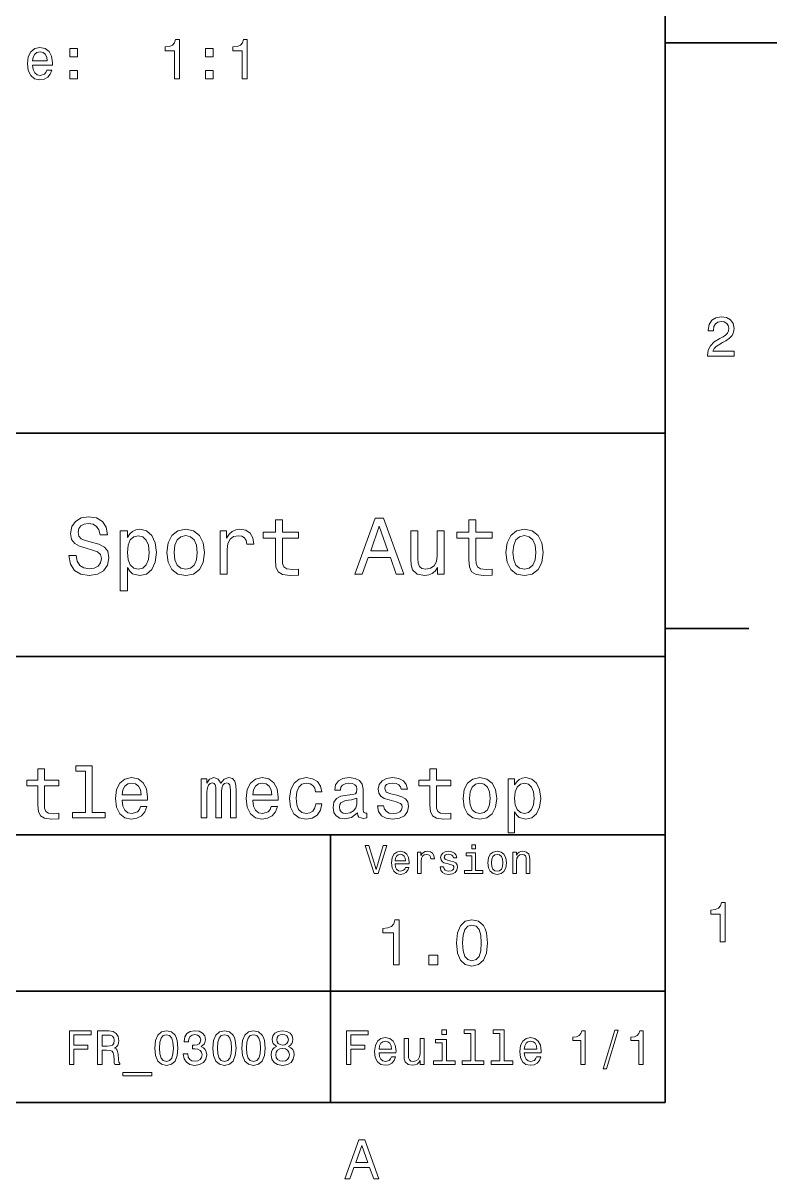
# Model space of a CAD drawing. Extents: x 0 to 297, y 0 to 210.
# Drawn here: x 229.4 to 297, y 3.2 to 106.8 of the extents above; entities that cross this region are included whole.
import ezdxf

# ---------------------------------------------------------------- set-up
doc = ezdxf.new("R2010")
doc.units = 0

msp = doc.modelspace()

# ---------------------------------------------------------------- linework, layer by layer
at = {"color": 7, "lineweight": 35}
for p, q in [((287, 10), (287, 200)), ((97, 70), (287, 70)), ((287, 70), (287, 10)), ((162, 50), (287, 50)), ((162, 34), (287, 34)), ((257, 10), (257, 34)), ((162, 20), (287, 20)), ((10, 10), (287, 10)), ((97, 10), (287, 10))]:
    msp.add_line(p, q, dxfattribs=at)
at = {"color": 7, "lineweight": 35, "ltscale": 0.25}
msp.add_line((287, 105), (297, 105), dxfattribs=at)
at = {"color": 7, "lineweight": 35, "ltscale": 0.1875}
msp.add_line((287, 52.5), (294.5, 52.5), dxfattribs=at)
at = {"color": 7, "lineweight": 13}
for points in [[(242.999481, 101.772079), (243.458405, 101.772079), (243.458405, 105.297295), (243.115479, 105.297295), (243.024689, 104.989662), (242.84314, 104.782883), (242.565765, 104.66185), (242.18248, 104.621506), (242.18248, 104.263435), (242.999481, 104.263435)], [(249.071518, 101.772079), (249.530457, 101.772079), (249.530457, 105.297295), (249.187515, 105.297295), (249.096741, 104.989662), (248.915176, 104.782883), (248.637802, 104.66185), (248.254517, 104.621506), (248.254517, 104.263435), (249.071518, 104.263435)], [(230.290543, 102.997581), (232.065765, 102.997581), (232.070801, 103.204353), (231.990112, 103.784325), (231.768204, 104.218048), (231.415176, 104.480293), (230.946167, 104.576111), (230.487228, 104.47525), (230.134201, 104.192825), (229.907257, 103.733894), (229.826569, 103.128708), (229.902222, 102.508392), (230.129166, 102.054497), (230.477142, 101.772079), (230.93103, 101.676262), (231.324402, 101.741821), (231.647171, 101.913292), (231.884201, 102.185623), (232.02037, 102.548737), (231.581604, 102.548737), (231.490829, 102.347008), (231.359711, 102.195709), (230.986511, 102.074677), (230.699036, 102.13015), (230.482178, 102.306664), (230.340973, 102.594124), (230.290543, 102.982452)], [(230.290543, 103.370781), (230.346024, 103.718765), (230.482178, 103.975967), (230.688965, 104.132309), (230.961288, 104.187782), (231.228577, 104.132309), (231.435349, 103.975967), (231.561432, 103.718765), (231.606827, 103.370781)], [(233.634201, 103.728851), (234.33017, 103.728851), (234.33017, 104.480293), (233.634201, 104.480293)], [(245.77829, 103.728851), (246.474258, 103.728851), (246.474258, 104.480293), (245.77829, 104.480293)], [(233.634201, 101.772079), (234.33017, 101.772079), (234.33017, 102.523521), (233.634201, 102.523521)], [(245.77829, 101.772079), (246.474258, 101.772079), (246.474258, 102.523521), (245.77829, 102.523521)], [(290.76947, 76.916786), (293.175079, 76.916786), (293.175079, 77.350502), (291.273773, 77.350502), (291.3797, 77.587532), (291.561249, 77.784218), (292.121033, 78.142288), (292.418579, 78.293587), (292.751434, 78.510445), (292.988464, 78.762604), (293.124634, 79.060158), (293.175079, 79.398056), (293.089355, 79.821686), (292.852325, 80.154541), (292.489197, 80.366356), (292.020172, 80.442001), (291.536041, 80.35627), (291.167877, 80.119232), (290.930847, 79.740997), (290.850159, 79.241714), (290.850159, 79.171112), (291.309082, 79.171112), (291.309082, 79.211456), (291.354462, 79.554398), (291.490631, 79.806557), (291.707489, 79.967941), (291.994965, 80.023415), (292.287476, 79.972984), (292.504333, 79.846901), (292.645538, 79.650215), (292.695984, 79.403099), (292.660675, 79.171112), (292.56485, 78.974426), (292.403473, 78.802956), (292.181549, 78.651657), (291.884003, 78.490273), (291.389771, 78.177589), (291.041779, 77.844742), (290.835022, 77.441284), (290.76947, 76.931915)], [(234.20462, 59.030979), (233.548996, 59.030979), (233.693085, 58.267288), (234.053314, 57.70533), (234.608078, 57.366714), (235.357361, 57.244236), (236.099426, 57.359509), (236.654175, 57.67651), (237.007202, 58.17363), (237.136902, 58.82925), (237.028824, 59.420029), (236.726227, 59.801872), (236.236313, 60.054031), (235.580704, 60.241352), (235.018738, 60.378242), (234.651306, 60.536743), (234.442368, 60.767288), (234.377533, 61.127522), (234.442368, 61.451729), (234.629684, 61.696686), (234.917877, 61.862389), (235.314133, 61.920029), (235.71759, 61.84798), (236.034592, 61.653458), (236.24353, 61.32925), (236.344391, 60.889767), (237, 60.889767), (237, 60.904179), (236.884735, 61.581409), (236.546112, 62.085732), (236.01297, 62.402737), (235.292511, 62.510807), (234.644104, 62.402737), (234.139771, 62.100143), (233.815567, 61.631844), (233.700287, 61.026657), (233.793961, 60.486309), (234.067734, 60.118874), (234.5, 59.873917), (235.09079, 59.6866), (235.674362, 59.520893), (236.113831, 59.362389), (236.380402, 59.131844), (236.47406, 58.757202), (236.387619, 58.375359), (236.164276, 58.087173), (235.825653, 57.907059), (235.386169, 57.849422), (234.896255, 57.928673), (234.521622, 58.159222), (234.283875, 58.533859)], [(252.05043, 60.579971), (252.05043, 58.64193), (252.093658, 58.015129), (252.29538, 57.582851), (252.698853, 57.330688), (253.383286, 57.244236), (254.132568, 57.280258), (254.132568, 57.827808), (253.585022, 57.78458), (253.087891, 57.842216), (252.82132, 58.022331), (252.706055, 58.324928), (252.684448, 58.75), (252.684448, 60.579971), (254.132568, 60.579971), (254.132568, 61.120316), (252.684448, 61.120316), (252.684448, 62.251438), (252.05043, 62.251438), (252.05043, 61.120316), (250.955322, 61.120316), (250.955322, 60.579971)], [(259.175781, 57.381123), (259.838623, 57.381123), (260.364563, 58.850864), (262.360229, 58.850864), (262.886169, 57.381123), (263.563416, 57.381123), (261.733429, 62.388329), (260.998566, 62.388329)], [(269.399109, 60.579971), (269.399109, 58.64193), (269.442352, 58.015129), (269.644073, 57.582851), (270.047546, 57.330688), (270.731995, 57.244236), (271.481262, 57.280258), (271.481262, 57.827808), (270.933716, 57.78458), (270.436584, 57.842216), (270.170013, 58.022331), (270.054749, 58.324928), (270.033142, 58.75), (270.033142, 60.579971), (271.481262, 60.579971), (271.481262, 61.120316), (270.033142, 61.120316), (270.033142, 62.251438), (269.399109, 62.251438), (269.399109, 61.120316), (268.304016, 61.120316), (268.304016, 60.579971)], [(238.786743, 60.652016), (238.786743, 61.25), (238.15274, 61.25), (238.15274, 55.882565), (238.786743, 55.882565), (238.786743, 57.971901), (239.010101, 57.633286), (239.262253, 57.409943), (239.896271, 57.244236), (240.50145, 57.381123), (240.976959, 57.791786), (241.286743, 58.440201), (241.402023, 59.319164), (241.286743, 60.190922), (240.976959, 60.839336), (240.50145, 61.242794), (239.896271, 61.386887), (239.550446, 61.343658), (239.255051, 61.206772), (239.002899, 60.976223)], [(242.338623, 59.311958), (242.453888, 58.432995), (242.785309, 57.78458), (243.311249, 57.381123), (244.017303, 57.244236), (244.716141, 57.381123), (245.242081, 57.777374), (245.573486, 58.425793), (245.695969, 59.311958), (245.573486, 60.190922), (245.242081, 60.846542), (244.716141, 61.242794), (244.017303, 61.386887), (243.311249, 61.242794), (242.785309, 60.839336), (242.453888, 60.190922)], [(247.100861, 57.381123), (247.734863, 57.381123), (247.734863, 59.592937), (247.799713, 60.12608), (247.994232, 60.507923), (248.311249, 60.738472), (248.736313, 60.817722), (249.053314, 60.767288), (249.291077, 60.623199), (249.435165, 60.378242), (249.485596, 60.046829), (250.126801, 60.046829), (250.040344, 60.630402), (249.802597, 61.048271), (249.406342, 61.30043), (248.865997, 61.386887), (248.498566, 61.32925), (248.181549, 61.185158), (247.900574, 60.940201), (247.677246, 60.608788), (247.677246, 61.25), (247.100861, 61.25)], [(260.595093, 59.463257), (261.365997, 61.667866), (262.136902, 59.463257)], [(267.194519, 61.25), (266.560516, 61.25), (266.560516, 59.016571), (266.488464, 58.497837), (266.279541, 58.123196), (265.955322, 57.892651), (265.530243, 57.820602), (265.19165, 57.878242), (264.975494, 58.051151), (264.853027, 58.346542), (264.824219, 58.764408), (264.824219, 61.25), (264.190186, 61.25), (264.190186, 58.706772), (264.211792, 58.195244), (264.348694, 57.770172), (264.766571, 57.381123), (265.436584, 57.244236), (265.796814, 57.294666), (266.106628, 57.424351), (266.373199, 57.647694), (266.589325, 57.971901), (266.589325, 57.381123), (267.194519, 57.381123)], [(272.698853, 59.311958), (272.814117, 58.432995), (273.145508, 57.78458), (273.671448, 57.381123), (274.377502, 57.244236), (275.076355, 57.381123), (275.602295, 57.777374), (275.933716, 58.425793), (276.056183, 59.311958), (275.933716, 60.190922), (275.602295, 60.846542), (275.076355, 61.242794), (274.377502, 61.386887), (273.671448, 61.242794), (273.145508, 60.839336), (272.814117, 60.190922)], [(239.788193, 57.8134), (239.363129, 57.907059), (239.053314, 58.195244), (238.858795, 58.663544), (238.793945, 59.319164), (238.858795, 59.967579), (239.053314, 60.435879), (239.363129, 60.716858), (239.788193, 60.817722), (240.177246, 60.716858), (240.48703, 60.428673), (240.681564, 59.960373), (240.753601, 59.319164), (240.681564, 58.67075), (240.48703, 58.195244), (240.177246, 57.907059)], [(242.98703, 59.319164), (243.05188, 59.967579), (243.253601, 60.435879), (243.57782, 60.72406), (244.017303, 60.824928), (244.449585, 60.72406), (244.773773, 60.443081), (244.97551, 59.967579), (245.047546, 59.319164), (244.97551, 58.663544), (244.773773, 58.188038), (244.449585, 57.899853), (244.017303, 57.806194), (243.57782, 57.899853), (243.253601, 58.188038), (243.05188, 58.663544)], [(273.34726, 59.319164), (273.412109, 59.967579), (273.613831, 60.435879), (273.938019, 60.72406), (274.377502, 60.824928), (274.809784, 60.72406), (275.134003, 60.443081), (275.335724, 59.967579), (275.407776, 59.319164), (275.335724, 58.663544), (275.134003, 58.188038), (274.809784, 57.899853), (274.377502, 57.806194), (273.938019, 57.899853), (273.613831, 58.188038), (273.412109, 58.663544)], [(230.778107, 38.409222), (230.778107, 36.664986), (230.817001, 36.100864), (230.998566, 35.711815), (231.361679, 35.484871), (231.977661, 35.407059), (232.652023, 35.43948), (232.652023, 35.932274), (232.159225, 35.893372), (231.711823, 35.945244), (231.471909, 36.107349), (231.368164, 36.379681), (231.348709, 36.762245), (231.348709, 38.409222), (232.652023, 38.409222), (232.652023, 38.895531), (231.348709, 38.895531), (231.348709, 39.913544), (230.778107, 39.913544), (230.778107, 38.895531), (229.792511, 38.895531), (229.792511, 38.409222)], [(235.051147, 39.706051), (235.051147, 36.010086), (233.877533, 36.010086), (233.877533, 35.530258), (236.78891, 35.530258), (236.78891, 36.010086), (235.621765, 36.010086), (235.621765, 40.185879), (234.156342, 40.185879), (234.156342, 39.706051)], [(265.909241, 38.409222), (265.909241, 36.664986), (265.94812, 36.100864), (266.1297, 35.711815), (266.492798, 35.484871), (267.108795, 35.407059), (267.783142, 35.43948), (267.783142, 35.932274), (267.290344, 35.893372), (266.842957, 35.945244), (266.603027, 36.107349), (266.499268, 36.379681), (266.479828, 36.762245), (266.479828, 38.409222), (267.783142, 38.409222), (267.783142, 38.895531), (266.479828, 38.895531), (266.479828, 39.913544), (265.909241, 39.913544), (265.909241, 38.895531), (264.923645, 38.895531), (264.923645, 38.409222)], [(238.319168, 37.105907), (240.601593, 37.105907), (240.608063, 37.371758), (240.504333, 38.117435), (240.219025, 38.675072), (239.765137, 39.012245), (239.162109, 39.135445), (238.572052, 39.005764), (238.118164, 38.642651), (237.82637, 38.052593), (237.722626, 37.274494), (237.819885, 36.476944), (238.111679, 35.893372), (238.559082, 35.530258), (239.142654, 35.407059), (239.648407, 35.491352), (240.0634, 35.711815), (240.368164, 36.061958), (240.543228, 36.528816), (239.979111, 36.528816), (239.862396, 36.269451), (239.693817, 36.074928), (239.213989, 35.919308), (238.844391, 35.990631), (238.565567, 36.217579), (238.384003, 36.587173), (238.319168, 37.086452)], [(238.319168, 37.585735), (238.390488, 38.033138), (238.565567, 38.363831), (238.831421, 38.564842), (239.181549, 38.636166), (239.525208, 38.564842), (239.791077, 38.363831), (239.953171, 38.033138), (240.011536, 37.585735)], [(245.399872, 35.530258), (245.925079, 35.530258), (245.925079, 37.858067), (245.957489, 38.208214), (246.054749, 38.461094), (246.203888, 38.610229), (246.398422, 38.668587), (246.554047, 38.616714), (246.657776, 38.48703), (246.709656, 38.266571), (246.729111, 37.974781), (246.729111, 35.530258), (247.221909, 35.530258), (247.221909, 37.858067), (247.254333, 38.201729), (247.351593, 38.454609), (247.507202, 38.610229), (247.701736, 38.668587), (247.857361, 38.616714), (247.96109, 38.48703), (248.02594, 37.974781), (248.02594, 35.530258), (248.551147, 35.530258), (248.551147, 37.935879), (248.518738, 38.435158), (248.414993, 38.817722), (248.207489, 39.051151), (247.870331, 39.135445), (247.474792, 39.005764), (247.170044, 38.629681), (246.930115, 38.999279), (246.528107, 39.135445), (246.158508, 39.005764), (245.905624, 38.642651), (245.905624, 39.012245), (245.399872, 39.012245)], [(250.029541, 37.105907), (252.311966, 37.105907), (252.318451, 37.371758), (252.214691, 38.117435), (251.929398, 38.675072), (251.47551, 39.012245), (250.872482, 39.135445), (250.282425, 39.005764), (249.828537, 38.642651), (249.536743, 38.052593), (249.432999, 37.274494), (249.530273, 36.476944), (249.822052, 35.893372), (250.269455, 35.530258), (250.853027, 35.407059), (251.358795, 35.491352), (251.773773, 35.711815), (252.078537, 36.061958), (252.253601, 36.528816), (251.689484, 36.528816), (251.572769, 36.269451), (251.404175, 36.074928), (250.924347, 35.919308), (250.554749, 35.990631), (250.27594, 36.217579), (250.094391, 36.587173), (250.029541, 37.086452)], [(250.029541, 37.585735), (250.100861, 38.033138), (250.27594, 38.363831), (250.541794, 38.564842), (250.891937, 38.636166), (251.235596, 38.564842), (251.501434, 38.363831), (251.663544, 38.033138), (251.721909, 37.585735)], [(255.651306, 37.858067), (256.215424, 37.858067), (256.098694, 38.376801), (255.819885, 38.785301), (255.385452, 39.038185), (254.82132, 39.135445), (254.198853, 39.005764), (253.72551, 38.642651), (253.427246, 38.052593), (253.323486, 37.261528), (253.420746, 36.476944), (253.71254, 35.893372), (254.172913, 35.530258), (254.80188, 35.407059), (255.359512, 35.504322), (255.793945, 35.776657), (256.092224, 36.204609), (256.221924, 36.775215), (255.677246, 36.775215), (255.579971, 36.412102), (255.398422, 36.139767), (255.139053, 35.97118), (254.82132, 35.919308), (254.425797, 36.003601), (254.140503, 36.262966), (253.965424, 36.684437), (253.907074, 37.280979), (253.965424, 37.864552), (254.146973, 38.286022), (254.438766, 38.545387), (254.82132, 38.636166), (255.158508, 38.577808), (255.411377, 38.428673), (255.579971, 38.182274)], [(259.40564, 35.98415), (259.40564, 35.964695), (259.438049, 35.744236), (259.535309, 35.588615), (259.943817, 35.465416), (260.261536, 35.517288), (260.261536, 35.958214), (260.125366, 35.938759), (259.943817, 36.023052), (259.911377, 36.282421), (259.911377, 38.085014), (259.833588, 38.545387), (259.606628, 38.869595), (259.21109, 39.064121), (258.653442, 39.135445), (258.108795, 39.057636), (257.706787, 38.837173), (257.453888, 38.493515), (257.369598, 38.039623), (257.369598, 38.000721), (257.881836, 38.000721), (257.927246, 38.273052), (258.069885, 38.467579), (258.303314, 38.584293), (258.634003, 38.629681), (258.951721, 38.59726), (259.17868, 38.5), (259.31485, 38.331409), (259.360229, 38.09798), (259.33429, 37.825645), (259.23056, 37.68948), (258.971191, 37.624638), (258.484863, 37.572765), (257.927246, 37.456051), (257.531708, 37.248558), (257.298279, 36.924351), (257.226959, 36.444523), (257.291779, 36.016571), (257.492798, 35.698845), (257.817017, 35.497837), (258.264404, 35.426514), (258.867432, 35.562679)], [(262.945984, 37.559795), (262.394806, 37.68948), (261.986328, 37.838615), (261.850159, 38.143372), (261.889038, 38.357346), (262.025208, 38.512966), (262.245667, 38.610229), (262.563416, 38.649136), (262.868164, 38.610229), (263.108063, 38.493515), (263.263702, 38.318443), (263.328522, 38.085014), (263.886169, 38.085014), (263.886169, 38.09798), (263.78891, 38.519451), (263.523071, 38.850143), (263.108063, 39.057636), (262.563416, 39.135445), (262.012268, 39.057636), (261.610229, 38.843658), (261.357361, 38.525936), (261.279541, 38.123917), (261.337891, 37.734871), (261.51947, 37.462536), (261.817719, 37.268009), (262.252167, 37.131844), (262.887604, 36.976223), (263.276672, 36.814121), (263.380402, 36.684437), (263.419312, 36.489914), (263.360962, 36.25), (263.205322, 36.068443), (262.952454, 35.951729), (262.615265, 35.912823), (262.258667, 35.951729), (261.999268, 36.087894), (261.824219, 36.308357), (261.752869, 36.61311), (261.201721, 36.61311), (261.292511, 36.094379), (261.55835, 35.7183), (261.979828, 35.491352), (262.563416, 35.407059), (263.172913, 35.491352), (263.620331, 35.7183), (263.892639, 36.081409), (263.989929, 36.554752), (263.918579, 36.963257), (263.71759, 37.242073), (263.386902, 37.42363)], [(268.878967, 37.268009), (268.982727, 36.476944), (269.280975, 35.893372), (269.754333, 35.530258), (270.389771, 35.407059), (271.018738, 35.530258), (271.492065, 35.886887), (271.790344, 36.470459), (271.900574, 37.268009), (271.790344, 38.059078), (271.492065, 38.649136), (271.018738, 39.005764), (270.389771, 39.135445), (269.754333, 39.005764), (269.280975, 38.642651), (268.982727, 38.059078)], [(269.462524, 37.274494), (269.520905, 37.858067), (269.702454, 38.279537), (269.994232, 38.538902), (270.389771, 38.629681), (270.778809, 38.538902), (271.070618, 38.286022), (271.252167, 37.858067), (271.317017, 37.274494), (271.252167, 36.684437), (271.070618, 36.256481), (270.778809, 35.997116), (270.389771, 35.912823), (269.994232, 35.997116), (269.702454, 36.256481), (269.520905, 36.684437)], [(273.489197, 38.474064), (273.489197, 39.012245), (272.918579, 39.012245), (272.918579, 34.181557), (273.489197, 34.181557), (273.489197, 36.061958), (273.690186, 35.757202), (273.917145, 35.556194), (274.487762, 35.407059), (275.03241, 35.530258), (275.460388, 35.899857), (275.739197, 36.483429), (275.842957, 37.274494), (275.739197, 38.059078), (275.460388, 38.642651), (275.03241, 39.005764), (274.487762, 39.135445), (274.176514, 39.096542), (273.910675, 38.973343), (273.683716, 38.76585)], [(274.390503, 35.919308), (274.007935, 36.003601), (273.729126, 36.262966), (273.554047, 36.684437), (273.495667, 37.274494), (273.554047, 37.858067), (273.729126, 38.279537), (274.007935, 38.532421), (274.390503, 38.623199), (274.740631, 38.532421), (275.01947, 38.273052), (275.194519, 37.851585), (275.259369, 37.274494), (275.194519, 36.690922), (275.01947, 36.262966), (274.740631, 36.003601)], [(259.34079, 36.749279), (259.26297, 36.412102), (259.055481, 36.152737), (258.744232, 35.98415), (258.361664, 35.925793), (258.115295, 35.958214), (257.940216, 36.061958), (257.829956, 36.243515), (257.797546, 36.496395), (257.823486, 36.723343), (257.927246, 36.885445), (258.342224, 37.067001), (258.867432, 37.14481), (259.34079, 37.30043)], [(261.71109, 33.03458), (261.08429, 30.905619), (260.439484, 33.03458), (260.09726, 33.03458), (260.904175, 30.530979), (261.264404, 30.530979), (262.053314, 33.03458)], [(262.784576, 31.40634), (264.052582, 31.40634), (264.056183, 31.554033), (263.998566, 31.9683), (263.840057, 32.278099), (263.587891, 32.465416), (263.252869, 32.533859), (262.925079, 32.461815), (262.672913, 32.260086), (262.510803, 31.932276), (262.453156, 31.5), (262.507202, 31.056915), (262.669312, 30.732708), (262.917877, 30.530979), (263.242065, 30.462536), (263.523041, 30.509365), (263.753601, 30.631844), (263.922913, 30.826368), (264.020172, 31.085733), (263.706787, 31.085733), (263.641937, 30.941643), (263.548279, 30.833572), (263.281708, 30.747118), (263.076355, 30.786743), (262.921478, 30.912823), (262.820618, 31.118155), (262.784576, 31.395533)], [(262.784576, 31.672911), (262.824219, 31.921469), (262.921478, 32.105186), (263.069153, 32.216858), (263.263702, 32.256485), (263.45462, 32.216858), (263.602295, 32.105186), (263.692352, 31.921469), (263.724792, 31.672911)], [(264.794678, 30.530979), (265.111664, 30.530979), (265.111664, 31.636887), (265.144104, 31.903458), (265.241364, 32.094379), (265.399841, 32.209652), (265.612396, 32.249279), (265.770905, 32.224064), (265.889771, 32.152016), (265.961823, 32.029537), (265.98703, 31.863832), (266.307648, 31.863832), (266.264404, 32.155621), (266.145538, 32.364552), (265.947418, 32.490635), (265.677246, 32.533859), (265.49353, 32.505043), (265.335022, 32.432995), (265.194519, 32.310516), (265.082855, 32.144814), (265.082855, 32.465416), (264.794678, 32.465416)], [(267.791779, 31.658501), (267.485596, 31.730547), (267.258636, 31.8134), (267.182983, 31.982708), (267.20462, 32.101585), (267.280273, 32.188038), (267.40274, 32.242073), (267.579254, 32.263687), (267.748566, 32.242073), (267.881836, 32.177231), (267.968292, 32.079971), (268.004333, 31.950287), (268.314117, 31.950287), (268.314117, 31.957493), (268.260101, 32.191643), (268.112396, 32.375359), (267.881836, 32.490635), (267.579254, 32.533859), (267.273041, 32.490635), (267.049713, 32.371758), (266.90921, 32.195244), (266.865997, 31.971901), (266.898407, 31.755764), (266.999268, 31.604465), (267.164978, 31.496397), (267.406342, 31.420748), (267.759369, 31.334293), (267.975494, 31.244236), (268.033142, 31.17219), (268.054749, 31.064121), (268.022339, 30.930836), (267.935883, 30.829971), (267.79538, 30.765129), (267.608063, 30.743515), (267.409943, 30.765129), (267.265839, 30.840778), (267.168579, 30.963255), (267.128967, 31.132565), (266.822754, 31.132565), (266.873199, 30.844379), (267.020905, 30.635447), (267.255035, 30.509365), (267.579254, 30.462536), (267.917877, 30.509365), (268.166412, 30.635447), (268.317719, 30.837175), (268.371765, 31.100143), (268.332123, 31.327089), (268.220459, 31.481987), (268.036743, 31.582851)], [(269.981995, 30.79755), (269.981995, 32.400574), (269.167877, 32.400574), (269.167877, 32.130402), (269.664978, 32.130402), (269.664978, 30.79755), (269.016571, 30.79755), (269.016571, 30.530979), (270.637604, 30.530979), (270.637604, 30.79755)], [(269.992798, 33.117435), (269.657776, 33.117435), (269.657776, 32.757202), (269.992798, 32.757202)], [(271.087891, 31.496397), (271.145538, 31.056915), (271.311249, 30.732708), (271.574219, 30.530979), (271.927246, 30.462536), (272.276672, 30.530979), (272.539612, 30.729107), (272.705322, 31.053314), (272.766571, 31.496397), (272.705322, 31.935879), (272.539612, 32.263687), (272.276672, 32.461815), (271.927246, 32.533859), (271.574219, 32.461815), (271.311249, 32.260086), (271.145538, 31.935879)], [(271.412109, 31.5), (271.444519, 31.824207), (271.54538, 32.058357), (271.707489, 32.20245), (271.927246, 32.25288), (272.143372, 32.20245), (272.305481, 32.061958), (272.406342, 31.824207), (272.442352, 31.5), (272.406342, 31.17219), (272.305481, 30.934437), (272.143372, 30.790344), (271.927246, 30.743515), (271.707489, 30.790344), (271.54538, 30.934437), (271.444519, 31.17219)], [(273.350159, 30.530979), (273.667145, 30.530979), (273.667145, 31.647694), (273.699554, 31.903458), (273.804047, 32.090778), (273.966125, 32.206051), (274.182281, 32.249279), (274.355194, 32.213257), (274.463257, 32.115993), (274.517303, 31.95389), (274.535309, 31.737751), (274.535309, 30.530979), (274.852295, 30.530979), (274.852295, 31.802593), (274.837891, 32.058357), (274.773041, 32.270893), (274.560516, 32.465416), (274.229095, 32.533859), (274.04538, 32.508644), (273.890503, 32.440201), (273.757202, 32.324928), (273.65274, 32.170029), (273.65274, 32.465416), (273.350159, 32.465416)], [(291.909241, 24.416786), (292.368164, 24.416786), (292.368164, 27.942001), (292.025208, 27.942001), (291.934448, 27.634365), (291.752899, 27.427593), (291.475525, 27.306557), (291.092224, 27.266211), (291.092224, 26.90814), (291.909241, 26.90814)], [(262.631134, 22.360231), (263.155609, 22.360231), (263.155609, 26.38905), (262.763702, 26.38905), (262.659943, 26.037464), (262.452454, 25.801153), (262.135437, 25.662825), (261.697418, 25.616714), (261.697418, 25.207493), (262.631134, 25.207493)], [(268.285309, 24.314121), (268.371765, 23.409224), (268.642639, 22.763689), (269.074921, 22.371759), (269.674347, 22.244957), (270.268005, 22.371759), (270.700287, 22.763689), (270.965424, 23.409224), (271.057648, 24.314121), (270.965424, 25.213257), (270.855896, 25.570606), (270.700287, 25.864553), (270.268005, 26.256485), (269.674347, 26.38905), (269.074921, 26.256485), (268.642639, 25.858791), (268.371765, 25.213257)], [(268.838623, 24.314121), (268.884735, 25.011528), (269.028809, 25.51297), (269.288177, 25.806917), (269.674347, 25.910664), (270.054749, 25.806917), (270.314117, 25.51297), (270.458221, 25.011528), (270.504333, 24.314121), (270.458221, 23.610952), (270.314117, 23.10951), (270.054749, 22.815563), (269.674347, 22.717581), (269.288177, 22.815563), (269.028809, 23.10951), (268.884735, 23.610952)], [(265.806915, 22.360231), (266.602295, 22.360231), (266.602295, 23.219021), (265.806915, 23.219021)], [(233.596527, 13.428675), (233.99855, 13.428675), (233.99855, 14.807637), (235.260803, 14.807637), (235.260803, 15.166427), (233.99855, 15.166427), (233.99855, 16.065563), (235.55043, 16.065563), (235.55043, 16.428675), (233.596527, 16.428675)], [(236.121033, 13.428675), (236.523041, 13.428675), (236.523041, 14.695246), (236.933716, 14.695246), (237.236298, 14.682277), (237.426514, 14.621758), (237.530258, 14.479107), (237.573486, 14.224064), (237.595093, 13.835014), (237.621033, 13.579971), (237.672897, 13.428675), (238.126801, 13.428675), (238.126801, 13.510807), (238.027374, 13.631845), (237.992783, 13.856628), (237.962524, 14.340778), (237.889038, 14.699568), (237.789612, 14.81196), (237.634003, 14.894093), (237.806915, 15.002162), (237.927948, 15.153459), (238.005753, 15.34366), (238.031693, 15.572767), (237.971176, 15.93588), (237.798264, 16.208214), (237.512955, 16.372478), (237.123917, 16.428675), (236.121033, 16.428675)], [(237.01152, 16.061239), (237.275208, 16.035303), (237.46109, 15.953171), (237.577805, 15.801874), (237.616714, 15.564121), (237.573486, 15.313401), (237.456772, 15.162104), (237.257919, 15.084294), (236.98558, 15.06268), (236.523041, 15.06268), (236.523041, 16.061239)], [(241.247833, 14.894093), (241.312668, 14.215418), (241.515839, 13.731268), (241.840057, 13.43732), (242.289612, 13.342219), (242.734863, 13.43732), (243.059067, 13.731268), (243.257919, 14.215418), (243.327087, 14.894093), (243.257919, 15.568444), (243.175781, 15.836456), (243.059067, 16.056917), (242.734863, 16.350864), (242.289612, 16.450289), (241.840057, 16.350864), (241.515839, 16.052593), (241.312668, 15.568444)], [(241.662811, 14.894093), (241.697403, 15.417148), (241.805466, 15.793228), (242, 16.013689), (242.289612, 16.091499), (242.574921, 16.013689), (242.76944, 15.793228), (242.877518, 15.417148), (242.912094, 14.894093), (242.877518, 14.366715), (242.76944, 13.990634), (242.574921, 13.770173), (242.289612, 13.696686), (242, 13.770173), (241.805466, 13.990634), (241.697403, 14.366715)], [(243.802582, 14.371037), (243.802582, 14.340778), (243.87175, 13.925793), (244.074921, 13.614553), (244.394806, 13.415707), (244.818436, 13.342219), (245.268005, 13.415707), (245.605179, 13.605908), (245.82132, 13.908502), (245.899124, 14.297551), (245.864548, 14.552594), (245.76944, 14.760087), (245.613831, 14.92003), (245.406342, 15.036744), (245.687317, 15.270173), (245.786743, 15.641932), (245.721893, 15.979107), (245.536011, 16.23415), (245.233429, 16.394093), (244.818436, 16.450289), (244.429382, 16.381124), (244.131119, 16.190922), (243.9366, 15.888329), (243.87175, 15.486312), (243.87175, 15.456053), (244.25647, 15.456053), (244.291061, 15.73271), (244.403458, 15.931557), (244.585007, 16.052593), (244.840057, 16.095821), (245.064835, 16.061239), (245.229095, 15.970462), (245.328522, 15.823487), (245.367432, 15.62464), (245.328522, 15.412825), (245.224777, 15.270173), (245.043228, 15.183718), (244.796829, 15.157782), (244.628235, 15.162104), (244.628235, 14.820605), (244.840057, 14.829251), (245.112381, 14.790346), (245.315552, 14.6866), (245.4366, 14.518012), (245.479828, 14.297551), (245.432266, 14.04683), (245.306915, 13.860951), (245.108063, 13.744237), (244.844376, 13.705332), (244.572037, 13.748559), (244.373199, 13.878242), (244.247833, 14.085735), (244.200287, 14.371037)], [(246.452438, 14.894093), (246.517288, 14.215418), (246.720459, 13.731268), (247.044662, 13.43732), (247.494232, 13.342219), (247.939468, 13.43732), (248.263687, 13.731268), (248.462524, 14.215418), (248.531693, 14.894093), (248.462524, 15.568444), (248.380402, 15.836456), (248.263687, 16.056917), (247.939468, 16.350864), (247.494232, 16.450289), (247.044662, 16.350864), (246.720459, 16.052593), (246.517288, 15.568444)], [(246.867432, 14.894093), (246.902008, 15.417148), (247.010086, 15.793228), (247.204605, 16.013689), (247.494232, 16.091499), (247.779526, 16.013689), (247.97406, 15.793228), (248.082123, 15.417148), (248.116714, 14.894093), (248.082123, 14.366715), (247.97406, 13.990634), (247.779526, 13.770173), (247.494232, 13.696686), (247.204605, 13.770173), (247.010086, 13.990634), (246.902008, 14.366715)], [(249.054749, 14.894093), (249.119583, 14.215418), (249.322754, 13.731268), (249.646973, 13.43732), (250.096527, 13.342219), (250.541779, 13.43732), (250.865982, 13.731268), (251.064835, 14.215418), (251.134003, 14.894093), (251.064835, 15.568444), (250.982697, 15.836456), (250.865982, 16.056917), (250.541779, 16.350864), (250.096527, 16.450289), (249.646973, 16.350864), (249.322754, 16.052593), (249.119583, 15.568444)], [(249.469727, 14.894093), (249.504318, 15.417148), (249.612381, 15.793228), (249.806915, 16.013689), (250.096527, 16.091499), (250.381836, 16.013689), (250.576355, 15.793228), (250.684433, 15.417148), (250.719009, 14.894093), (250.684433, 14.366715), (250.576355, 13.990634), (250.381836, 13.770173), (250.096527, 13.696686), (249.806915, 13.770173), (249.612381, 13.990634), (249.504318, 14.366715)], [(252.162811, 15.045389), (251.942352, 14.924352), (251.791061, 14.755764), (251.695953, 14.543948), (251.665695, 14.288905), (251.734863, 13.904179), (251.933716, 13.605908), (252.257919, 13.415707), (252.698837, 13.342219), (253.135437, 13.415707), (253.459656, 13.605908), (253.658493, 13.904179), (253.731979, 14.288905), (253.697403, 14.543948), (253.606628, 14.755764), (253.451004, 14.924352), (253.234863, 15.045389), (253.407776, 15.149136), (253.528809, 15.291787), (253.602295, 15.464698), (253.628235, 15.676514), (253.559067, 15.98343), (253.377518, 16.229828), (253.083572, 16.389771), (252.698837, 16.450289), (252.309784, 16.389771), (252.015839, 16.229828), (251.829956, 15.98343), (251.765121, 15.676514), (251.786743, 15.464698), (251.860229, 15.291787)], [(252.175781, 15.641932), (252.210373, 15.832133), (252.314117, 15.979107), (252.478378, 16.069885), (252.698837, 16.104467), (252.914978, 16.069885), (253.079239, 15.979107), (253.182983, 15.832133), (253.221893, 15.641932), (253.182983, 15.447407), (253.079239, 15.29611), (252.914978, 15.196686), (252.698837, 15.166427), (252.478378, 15.201009), (252.314117, 15.29611), (252.210373, 15.447407)], [(258.414978, 13.428675), (258.817017, 13.428675), (258.817017, 14.807637), (260.079254, 14.807637), (260.079254, 15.166427), (258.817017, 15.166427), (258.817017, 16.065563), (260.368866, 16.065563), (260.368866, 16.428675), (258.414978, 16.428675)], [(261.341492, 14.479107), (262.863098, 14.479107), (262.867432, 14.656341), (262.798279, 15.153459), (262.608063, 15.525217), (262.305481, 15.75), (261.903473, 15.832133), (261.510101, 15.745678), (261.207489, 15.503603), (261.01297, 15.110231), (260.943817, 14.591499), (261.008636, 14.059798), (261.203156, 13.67075), (261.501434, 13.428675), (261.890503, 13.346542), (262.227661, 13.402739), (262.504333, 13.549712), (262.707489, 13.783141), (262.824219, 14.09438), (262.44812, 14.09438), (262.370331, 13.92147), (262.257935, 13.791787), (261.938049, 13.688041), (261.69165, 13.735591), (261.505768, 13.886888), (261.384735, 14.133286), (261.341492, 14.466139)], [(265.400574, 15.75), (265.020172, 15.75), (265.020172, 14.409943), (264.976959, 14.098703), (264.851593, 13.873919), (264.657074, 13.735591), (264.402008, 13.692364), (264.198853, 13.726946), (264.069153, 13.830692), (263.995667, 14.007925), (263.978394, 14.258646), (263.978394, 15.75), (263.597992, 15.75), (263.597992, 14.224064), (263.610962, 13.917148), (263.693085, 13.662104), (263.943817, 13.428675), (264.345825, 13.346542), (264.561951, 13.376801), (264.747833, 13.454611), (264.907776, 13.588617), (265.037476, 13.783141), (265.037476, 13.428675), (265.400574, 13.428675)], [(267.376068, 13.748559), (267.376068, 15.672191), (266.399139, 15.672191), (266.399139, 15.347983), (266.995667, 15.347983), (266.995667, 13.748559), (266.21759, 13.748559), (266.21759, 13.428675), (268.162811, 13.428675), (268.162811, 13.748559)], [(267.389038, 16.532421), (266.98703, 16.532421), (266.98703, 16.100145), (267.389038, 16.100145)], [(269.572052, 16.212536), (269.572052, 13.748559), (268.789612, 13.748559), (268.789612, 13.428675), (270.73056, 13.428675), (270.73056, 13.748559), (269.952454, 13.748559), (269.952454, 16.532421), (268.975494, 16.532421), (268.975494, 16.212536)], [(272.174347, 16.212536), (272.174347, 13.748559), (271.391937, 13.748559), (271.391937, 13.428675), (273.332855, 13.428675), (273.332855, 13.748559), (272.554749, 13.748559), (272.554749, 16.532421), (271.57782, 16.532421), (271.57782, 16.212536)], [(274.353027, 14.479107), (275.874634, 14.479107), (275.878967, 14.656341), (275.809814, 15.153459), (275.619598, 15.525217), (275.317017, 15.75), (274.914978, 15.832133), (274.521606, 15.745678), (274.219025, 15.503603), (274.024506, 15.110231), (273.955322, 14.591499), (274.020172, 14.059798), (274.214691, 13.67075), (274.51297, 13.428675), (274.902008, 13.346542), (275.239197, 13.402739), (275.515839, 13.549712), (275.719025, 13.783141), (275.835724, 14.09438), (275.459656, 14.09438), (275.381836, 13.92147), (275.26944, 13.791787), (274.949554, 13.688041), (274.703186, 13.735591), (274.517303, 13.886888), (274.39624, 14.133286), (274.353027, 14.466139)], [(279.416443, 13.428675), (279.809814, 13.428675), (279.809814, 16.450289), (279.515839, 16.450289), (279.438049, 16.1866), (279.28241, 16.009367), (279.044678, 15.905621), (278.716125, 15.871038), (278.716125, 15.564121), (279.416443, 15.564121)], [(281.42218, 13.026657), (281.720459, 13.026657), (282.766571, 16.510807), (282.463989, 16.510807)], [(284.621033, 13.428675), (285.014404, 13.428675), (285.014404, 16.450289), (284.720459, 16.450289), (284.642639, 16.1866), (284.48703, 16.009367), (284.249268, 15.905621), (283.920746, 15.871038), (283.920746, 15.564121), (284.621033, 15.564121)], [(252.080688, 14.297551), (252.119598, 14.526657), (252.244949, 14.699568), (252.439468, 14.81196), (252.698837, 14.850865), (252.953888, 14.81196), (253.148407, 14.699568), (253.273773, 14.526657), (253.317001, 14.297551), (253.273773, 14.051153), (253.148407, 13.865274), (252.953888, 13.744237), (252.698837, 13.705332), (252.439468, 13.744237), (252.244949, 13.865274), (252.119598, 14.051153)], [(261.341492, 14.798992), (261.389038, 15.097262), (261.505768, 15.317724), (261.682983, 15.45173), (261.916412, 15.49928), (262.145538, 15.45173), (262.322754, 15.317724), (262.430847, 15.097262), (262.469727, 14.798992)], [(274.353027, 14.798992), (274.400574, 15.097262), (274.517303, 15.317724), (274.694519, 15.45173), (274.927948, 15.49928), (275.157074, 15.45173), (275.33429, 15.317724), (275.442352, 15.097262), (275.481262, 14.798992)], [(238.386154, 12.711096), (238.386154, 12.408502), (240.988464, 12.408502), (240.988464, 12.711096)], [(258.266846, 3.166787), (258.730835, 3.166787), (259.098999, 4.195605), (260.495972, 4.195605), (260.864105, 3.166787), (261.338165, 3.166787), (260.05719, 6.67183), (259.542786, 6.67183)], [(259.260376, 4.624279), (259.799988, 6.167507), (260.33963, 4.624279)]]:
    msp.add_lwpolyline(points, close=True, dxfattribs=at)

doc.saveas('drawing.dxf')
